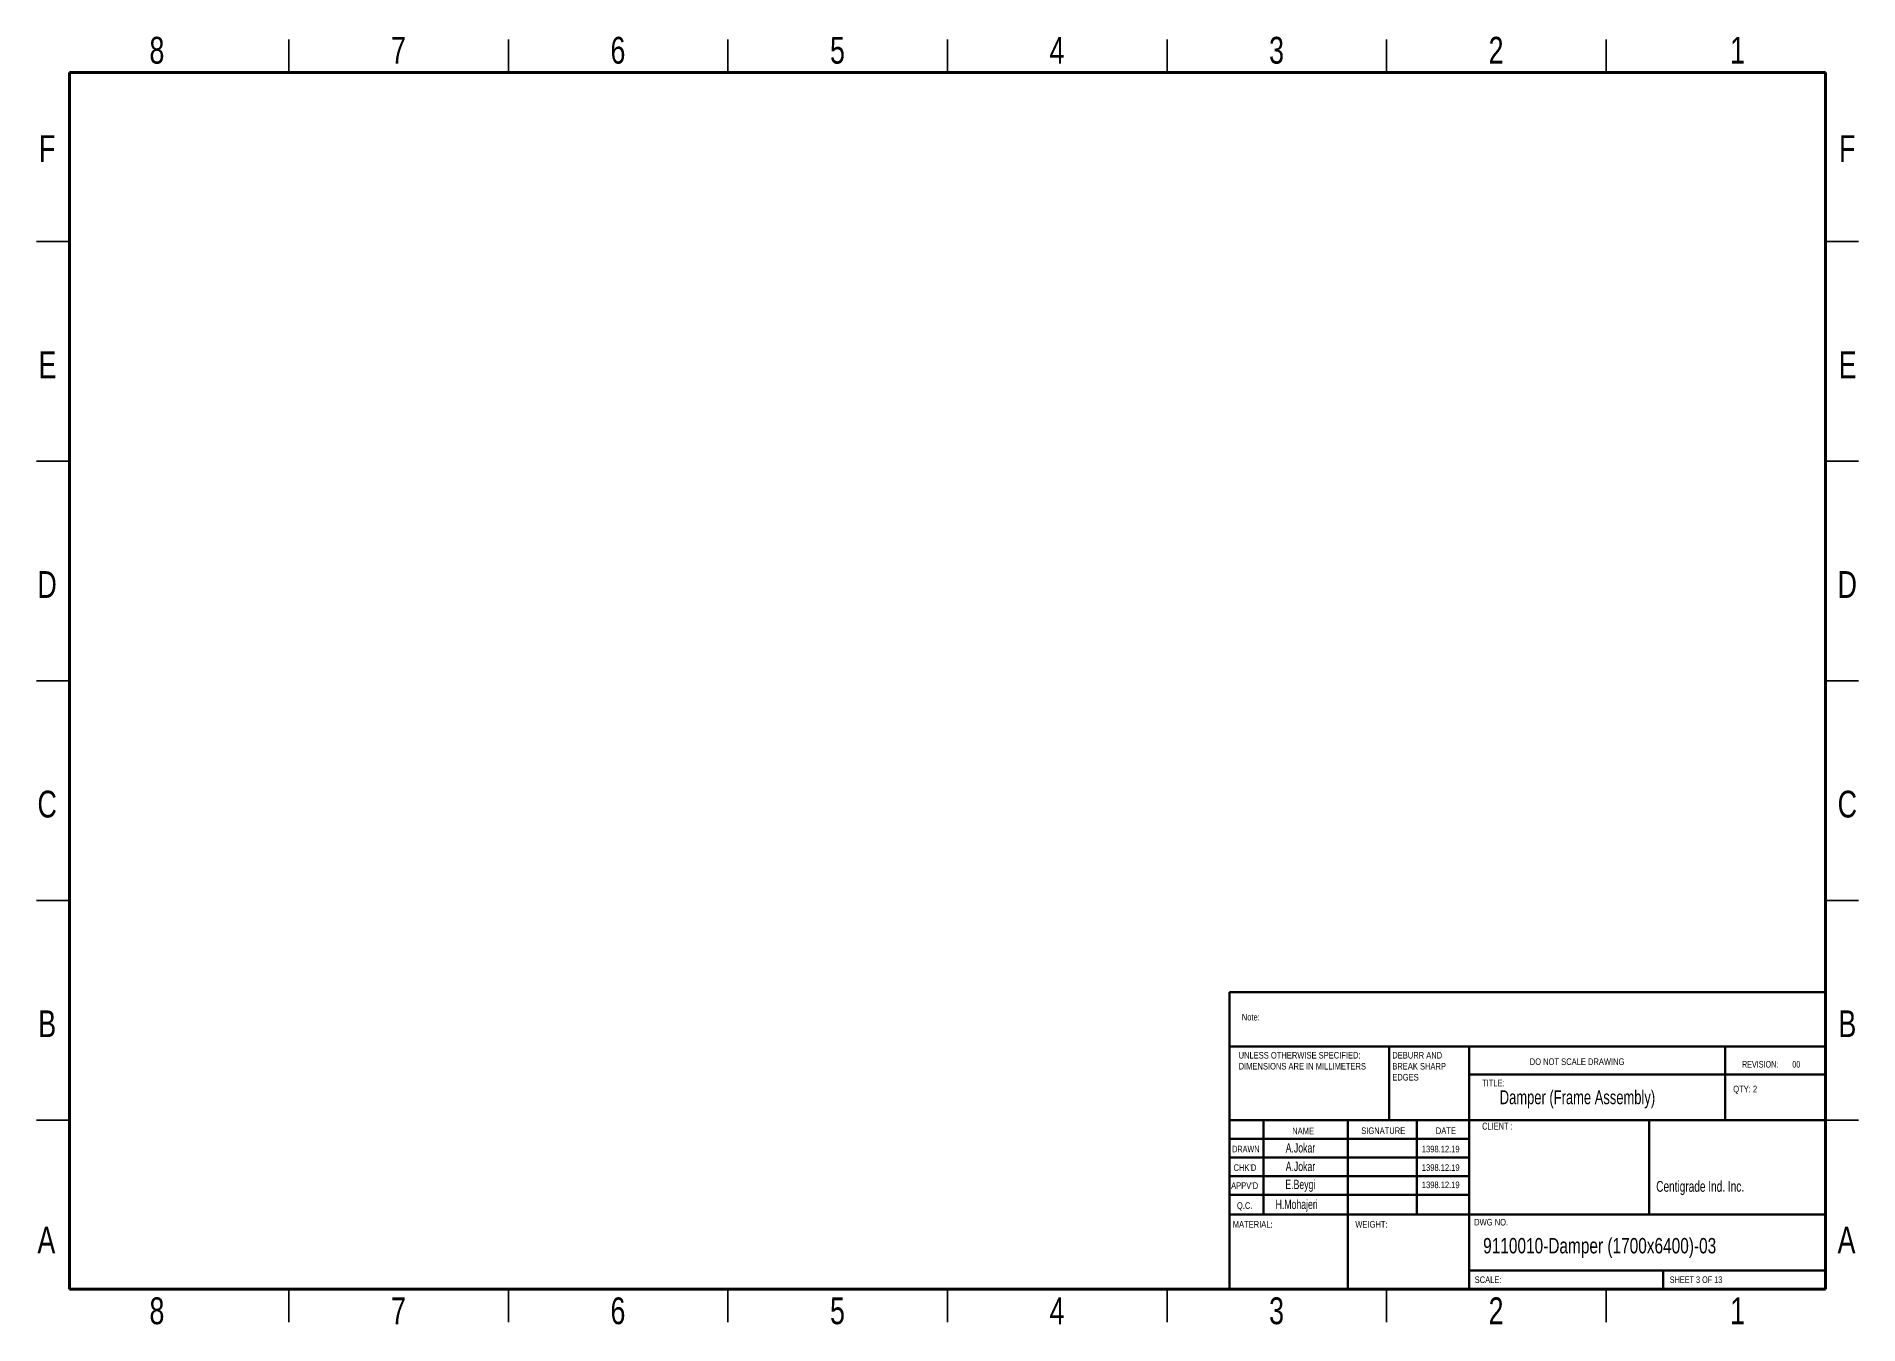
# Model space of a CAD drawing. Header units: millimetres. Extents: x 773 to 1188, y 399 to 692.
import ezdxf

# ---------------------------------------------------------------- set-up
doc = ezdxf.new("R2010")
doc.units = ezdxf.units.MM
doc.styles.add('SLDTEXTSTYLE0', font='TXT', dxfattribs={"width": 0.75})
doc.styles.add('SLDTEXTSTYLE1', font='TXT', dxfattribs={"width": 0.686449})
doc.styles.add('SLDTEXTSTYLE2', font='TXT', dxfattribs={"width": 0.652778})
doc.styles.add('SLDTEXTSTYLE3', font='TXT', dxfattribs={"width": 0.692308})
doc.styles.add('SLDTEXTSTYLE4', font='TXT', dxfattribs={"width": 0.7})

# ---------------------------------------------------------------- blocks, each defined once
blk = doc.blocks.new('SW_NOTE_37')
at = {"color": 0, "linetype": 'Continuous', "lineweight": 0, "char_height": 1.5, "attachment_point": 1, "style": 'SLDTEXTSTYLE0'}
for s, insert in [('UNLESS OTHERWISE SPECIFIED:', (0, 1.93)), ('DIMENSIONS ARE IN MILLIMETERS', (0, -0.57))]:
    blk.add_mtext(s, dxfattribs=dict(at, insert=insert))
blk = doc.blocks.new('SW_NOTE_38')
at = {"color": 0, "linetype": 'Continuous', "lineweight": 0, "char_height": 1.5, "attachment_point": 1, "style": 'SLDTEXTSTYLE0'}
for s, insert in [('DEBURR AND', (0, 1.93)), ('BREAK SHARP', (0, -0.57)), ('EDGES', (0, -3.07))]:
    blk.add_mtext(s, dxfattribs=dict(at, insert=insert))

msp = doc.modelspace()

# ---------------------------------------------------------------- linework, layer by layer
at = {"color": 7, "linetype": 'Continuous', "lineweight": 35}
for p, q in [((830.18, 684.2), (830.18, 691.7)), ((880.18, 684.2), (880.18, 691.7)), ((930.18, 684.2), (930.18, 691.7)), ((980.18, 691.7), (980.18, 684.2)), ((980.18, 684.2), (980.18, 691.7)), ((1030.18, 684.2), (1030.18, 691.7)), ((1080.18, 684.2), (1080.18, 691.7)), ((1130.18, 684.2), (1130.18, 691.7)), ((780.18, 645.7), (772.68, 645.7)), ((1180.18, 645.7), (1187.68, 645.7)), ((780.18, 595.7), (772.68, 595.7)), ((1180.18, 595.7), (1187.68, 595.7)), ((772.68, 545.7), (780.18, 545.7)), ((780.18, 545.7), (772.68, 545.7)), ((1187.68, 545.7), (1180.18, 545.7)), ((1180.18, 545.7), (1187.68, 545.7)), ((780.18, 495.7), (772.68, 495.7)), ((1180.18, 495.7), (1187.68, 495.7)), ((780.18, 445.7), (772.68, 445.7)), ((1180.18, 445.7), (1187.68, 445.7)), ((830.18, 407.2), (830.18, 399.7)), ((880.18, 407.2), (880.18, 399.7)), ((930.18, 407.2), (930.18, 399.7)), ((980.18, 399.7), (980.18, 407.2)), ((980.18, 407.2), (980.18, 399.7)), ((1030.18, 407.2), (1030.18, 399.7)), ((1080.18, 407.2), (1080.18, 399.7)), ((1130.18, 407.2), (1130.18, 399.7))]:
    msp.add_line(p, q, dxfattribs=at)
at = {"color": 7, "linetype": 'Continuous', "lineweight": 70}
for p, q in [((780.18, 407.2), (780.18, 684.2)), ((780.18, 684.2), (1180.18, 684.2)), ((1180.18, 684.2), (1180.18, 407.2)), ((1180.18, 407.2), (780.18, 407.2))]:
    msp.add_line(p, q, dxfattribs=at)
at = {"color": 7, "linetype": 'Continuous', "lineweight": 50}
for p, q in [((1044.38, 474.8), (1180.18, 474.8)), ((1044.38, 474.8), (1044.38, 462.45)), ((1044.38, 462.45), (1180.18, 462.45)), ((1044.38, 462.45), (1044.38, 407.45)), ((1080.78, 462.45), (1080.78, 445.7)), ((1098.98, 462.45), (1098.98, 407.2)), ((1157.27, 445.7), (1157.27, 462.45)), ((1180.18, 456.08), (1098.98, 456.08)), ((1180.18, 445.7), (1044.38, 445.7)), ((1052.18, 445.7), (1052.18, 424.2)), ((1071.37, 445.7), (1071.37, 407.45)), ((1087.09, 445.7), (1087.09, 424.2)), ((1098.98, 407.45), (1098.98, 445.7)), ((1139.97, 424.2), (1139.97, 445.7)), ((1098.98, 441.45), (1044.38, 441.45)), ((1098.98, 437.2), (1044.38, 437.2)), ((1098.98, 432.95), (1044.38, 432.95)), ((1098.98, 428.7), (1044.38, 428.7)), ((1054.78, 424.2), (1044.38, 424.2)), ((1054.78, 424.2), (1180.18, 424.2)), ((1098.98, 411.45), (1180.18, 411.45)), ((1143.18, 407.2), (1143.18, 411.45))]:
    msp.add_line(p, q, dxfattribs=at)

# ---------------------------------------------------------------- block references
at = {"color": 7, "linetype": 'Continuous', "lineweight": 0}
for name, p in [('SW_NOTE_37', (1046.49, 459.27)), ('SW_NOTE_38', (1081.49, 459.27))]:
    msp.add_blockref(name, p, dxfattribs=at)

# ---------------------------------------------------------------- texts
for s, insert, char_height, attachment_point, style in [('8', (800.12, 692.32), 6.1, 2, 'SLDTEXTSTYLE0'), ('7', (855.12, 692.32), 6.1, 2, 'SLDTEXTSTYLE0'), ('6', (905.12, 692.32), 6.1, 2, 'SLDTEXTSTYLE0'), ('5', (955.12, 692.32), 6.1, 2, 'SLDTEXTSTYLE0'), ('4', (1005.12, 692.32), 6.1, 2, 'SLDTEXTSTYLE0'), ('3', (1055.12, 692.32), 6.1, 2, 'SLDTEXTSTYLE0'), ('2', (1105.12, 692.32), 6.1, 2, 'SLDTEXTSTYLE0'), ('1', (1160.12, 692.32), 6.1, 2, 'SLDTEXTSTYLE0'), ('F', (775.12, 669.93), 6.1, 2, 'SLDTEXTSTYLE0'), ('F', (1185.12, 669.93), 6.1, 2, 'SLDTEXTSTYLE0'), ('E', (775.19, 620.68), 6.1, 2, 'SLDTEXTSTYLE0'), ('E', (1185.19, 620.68), 6.1, 2, 'SLDTEXTSTYLE0'), ('D', (775.11, 570.68), 6.1, 2, 'SLDTEXTSTYLE0'), ('D', (1185.11, 570.68), 6.1, 2, 'SLDTEXTSTYLE0'), ('C', (775.12, 520.68), 6.1, 2, 'SLDTEXTSTYLE0'), ('C', (1185.12, 520.68), 6.1, 2, 'SLDTEXTSTYLE0'), ('B', (775.13, 470.68), 6.1, 2, 'SLDTEXTSTYLE0'), ('Note:', (1047.21, 469.87), 1.5, 1, 'SLDTEXTSTYLE0'), ('B', (1185.13, 470.68), 6.1, 2, 'SLDTEXTSTYLE0'), ('DO NOT SCALE DRAWING', (1112.79, 459.74), 1.5, 1, 'SLDTEXTSTYLE0'), ('REVISION:       00', (1161.13, 459.14), 1.5, 1, 'SLDTEXTSTYLE2'), ('TITLE:', (1101.94, 454.89), 1.5, 1, 'SLDTEXTSTYLE0'), ('Damper (Frame Assembly)', (1105.96, 452.46), 3.15, 1, 'SLDTEXTSTYLE4'), ('QTY: 2', (1159.14, 453.51), 1.5, 1, 'SLDTEXTSTYLE0'), ('CLIENT :', (1101.94, 445.09), 1.587, 1, 'SLDTEXTSTYLE4'), ('A.Jokar', (1057.21, 440.42), 2.117, 1, 'SLDTEXTSTYLE4'), ('NAME', (1058.7, 443.96), 1.5, 1, 'SLDTEXTSTYLE0'), ('SIGNATURE', (1074.41, 444.02), 1.5, 1, 'SLDTEXTSTYLE0'), ('DATE', (1091.4, 444.02), 1.5, 1, 'SLDTEXTSTYLE0'), ('DRAWN', (1045.02, 439.84), 1.5, 1, 'SLDTEXTSTYLE1'), ('A.Jokar', (1057.21, 436.2), 2.117, 1, 'SLDTEXTSTYLE4'), ('1398.12.19', (1088.22, 439.84), 1.5, 1, 'SLDTEXTSTYLE0'), ("CHK'D", (1045.32, 435.62), 1.5, 1, 'SLDTEXTSTYLE0'), ('E.Beygi', (1057.13, 432.1), 2.117, 1, 'SLDTEXTSTYLE4'), ('1398.12.19', (1088.22, 435.63), 1.5, 1, 'SLDTEXTSTYLE0'), ('1398.12.19', (1088.22, 431.69), 1.5, 1, 'SLDTEXTSTYLE0'), ('Centigrade Ind. Inc.', (1141.6, 431.82), 2.45, 1, 'SLDTEXTSTYLE4'), ("APPV'D", (1044.78, 431.52), 1.5, 1, 'SLDTEXTSTYLE0'), ('H.Mohajeri', (1054.91, 427.56), 2.117, 1, 'SLDTEXTSTYLE4'), ('Q.C.', (1046.1, 426.98), 1.5, 1, 'SLDTEXTSTYLE0'), ('A', (774.94, 421.43), 6.1, 2, 'SLDTEXTSTYLE0'), ('MATERIAL:', (1045.15, 422.71), 1.5, 1, 'SLDTEXTSTYLE0'), ('WEIGHT:', (1073.07, 422.71), 1.499, 1, 'SLDTEXTSTYLE0'), ('DWG NO.', (1100.13, 423.19), 1.5, 1, 'SLDTEXTSTYLE0'), ('A', (1184.94, 421.43), 6.1, 2, 'SLDTEXTSTYLE0'), ('9110010-Damper (1700x6400)-03', (1102.18, 418.84), 3.5, 1, 'SLDTEXTSTYLE0'), ('SCALE:', (1100.25, 410.1), 1.5, 1, 'SLDTEXTSTYLE0'), ('SHEET 3 OF 13', (1144.66, 410.1), 1.5, 1, 'SLDTEXTSTYLE3'), ('8', (800.12, 405.32), 6.1, 2, 'SLDTEXTSTYLE0'), ('7', (855.12, 405.32), 6.1, 2, 'SLDTEXTSTYLE0'), ('6', (905.12, 405.32), 6.1, 2, 'SLDTEXTSTYLE0'), ('5', (955.12, 405.32), 6.1, 2, 'SLDTEXTSTYLE0'), ('4', (1005.12, 405.32), 6.1, 2, 'SLDTEXTSTYLE0'), ('3', (1055.12, 405.32), 6.1, 2, 'SLDTEXTSTYLE0'), ('2', (1105.12, 405.32), 6.1, 2, 'SLDTEXTSTYLE0'), ('1', (1160.12, 405.32), 6.1, 2, 'SLDTEXTSTYLE0')]:
    msp.add_mtext(s, dxfattribs=dict(at, insert=insert, char_height=char_height, attachment_point=attachment_point, style=style))

doc.saveas('drawing.dxf')
